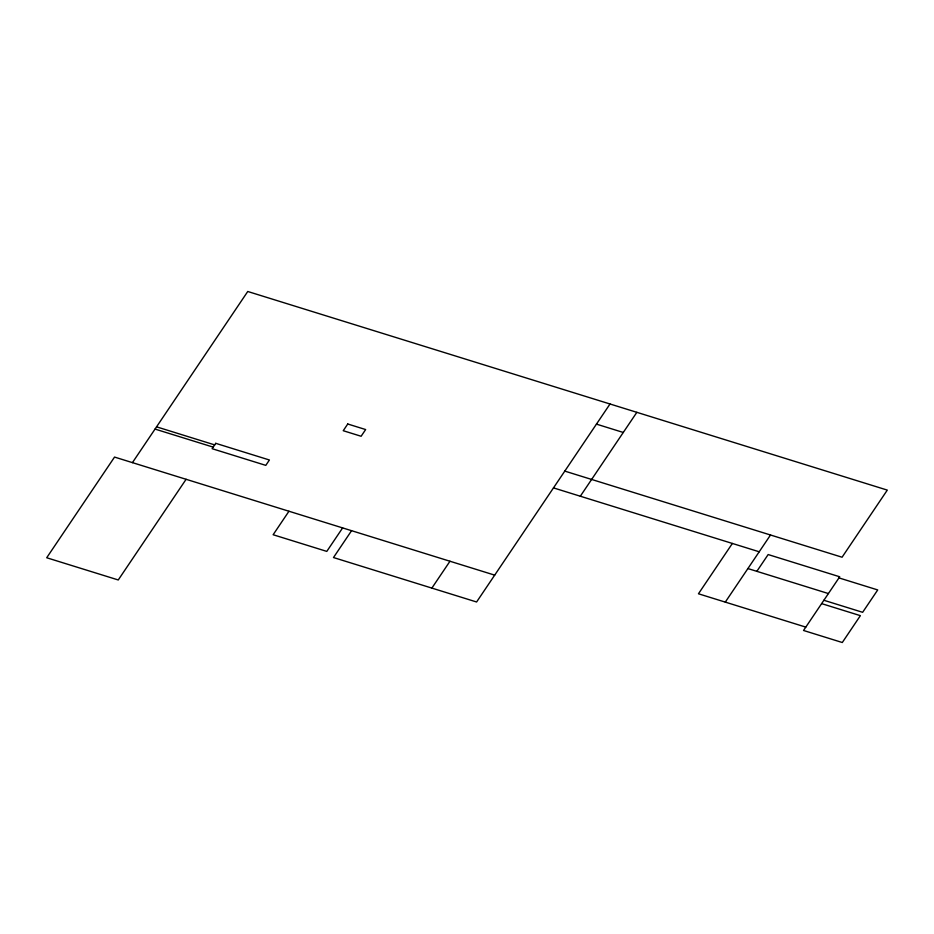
<?xml version="1.0" encoding="UTF-8"?>
<svg xmlns="http://www.w3.org/2000/svg" width="934" height="934" viewBox="0 0 934 934"><rect width="100%" height="100%" fill="white"/><g stroke="black" fill="none" stroke-linecap="round" stroke-linejoin="round"><path stroke-width="1.4" d="M132.43 462.634L247.755 291.49L887.3 490.105L842.071 557.224L564.79 471.11M186.1 479.305L118.256 579.967L46.7 557.75L114.543 457.076L494.693 575.134M288.956 511.248L273.137 534.738L326.795 551.399L342.626 527.908M351.569 530.687L333.485 557.54L476.597 601.986L610.019 403.99M431.87 588.093L449.966 561.252M580.318 496.223L636.848 412.326M732.373 543.448L698.457 593.779L805.797 627.111M725.286 602.115L770.515 534.995M756.844 571.339L768.157 554.551L839.713 576.78L803.532 630.473L842.293 642.51L860.377 615.658L821.616 603.621M596.452 424.129L623.282 432.465M553.477 487.887L759.214 551.784M838.954 577.901L877.715 589.938L862.642 612.307L823.881 600.27M747.9 568.561L828.4 593.557M156.55 426.838L214.692 444.899M155.044 429.08L213.185 447.129M215.742 443.323L212.123 448.694L265.793 465.365L269.412 459.995L215.742 443.323M347.752 424.001L343.233 430.714L361.119 436.26L365.649 429.558L347.752 424.001"/></g></svg>
